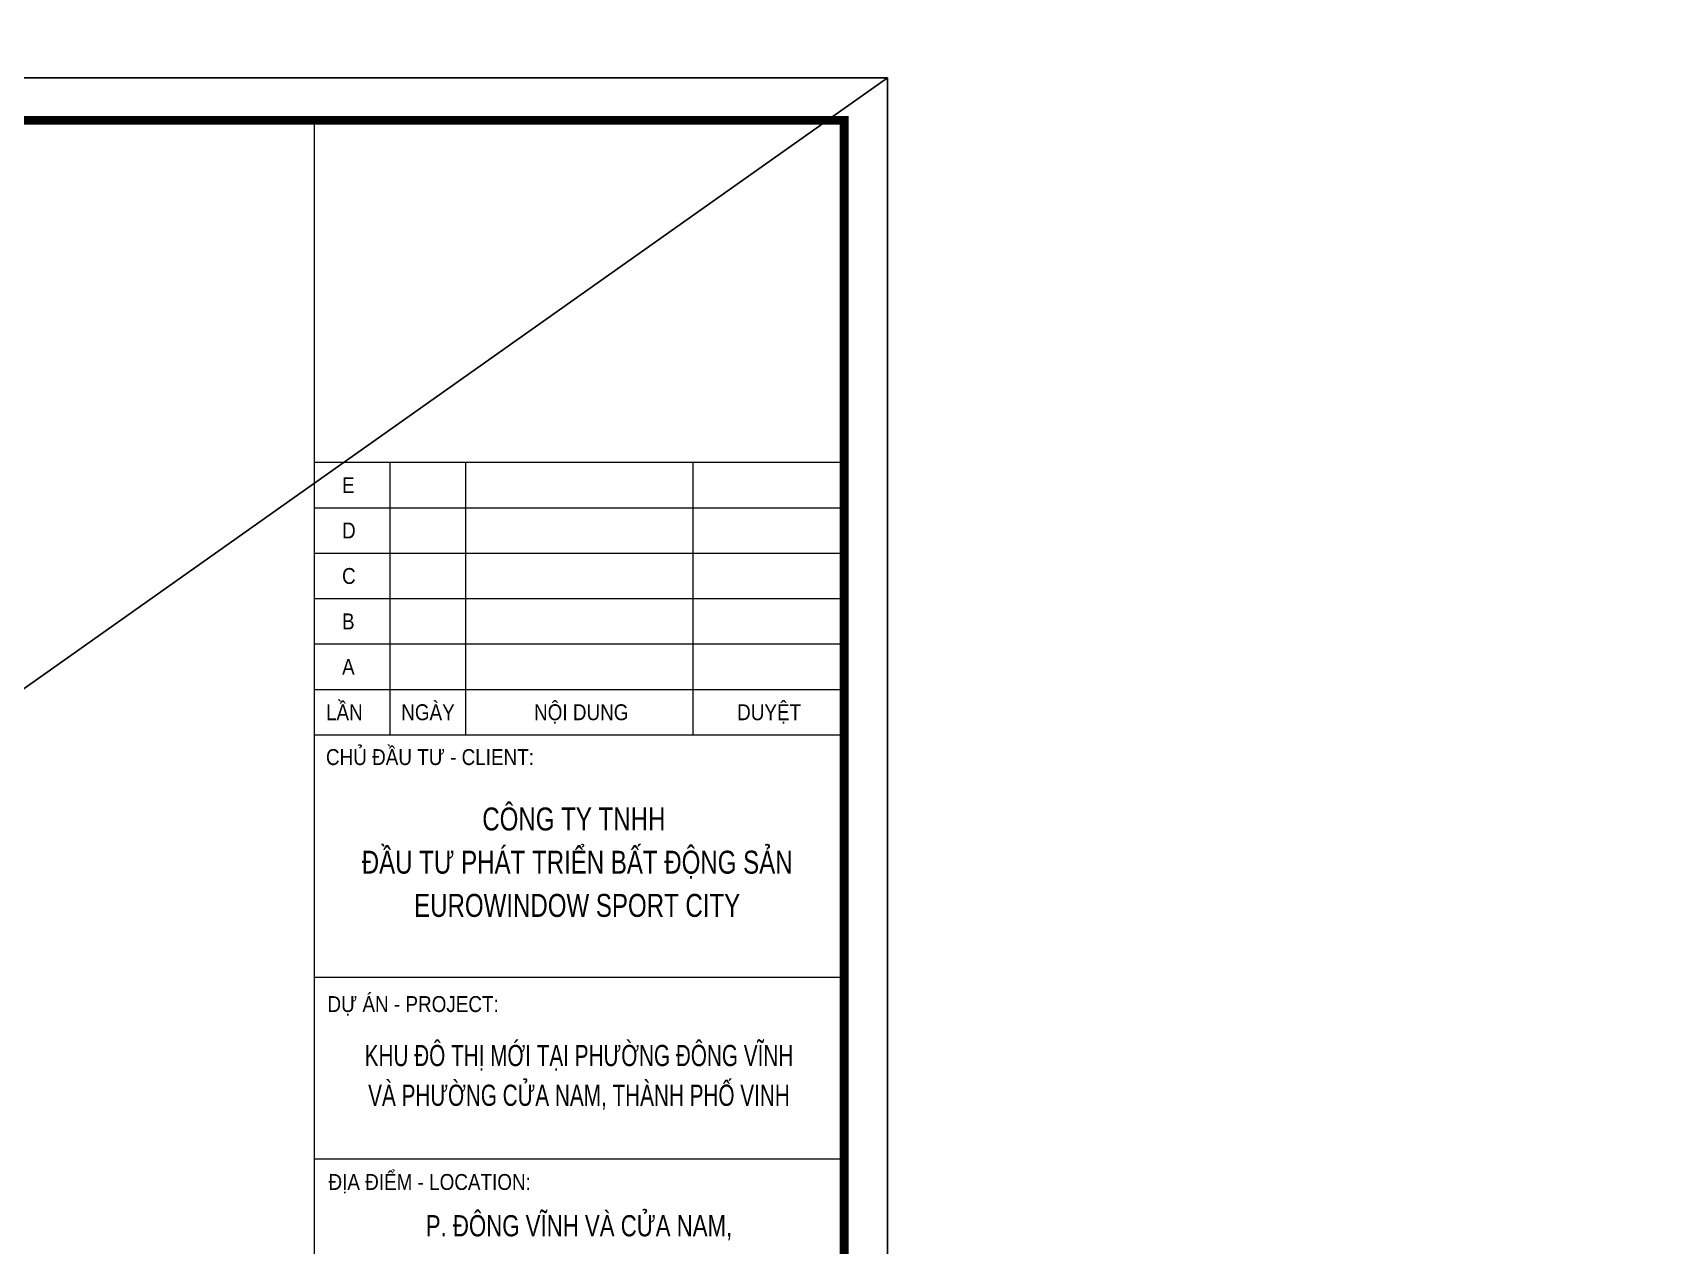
# Model space of a CAD drawing. Header units: metres. Extents: x 568006 to 1139366, y 2064802 to 4131555.
# Drawn here: x 569681.5 to 569761, y 2065259 to 2065318.6 of the extents above; entities that cross this region are included whole.
import ezdxf
from ezdxf.enums import TextEntityAlignment as Align
from ezdxf.xclip import XClip

# ---------------------------------------------------------------- set-up
doc = ezdxf.new("R2010")
doc.units = ezdxf.units.M
doc.header["$XCLIPFRAME"] = 0
doc.linetypes.add('ACAD_ISO10W100', pattern=[18.5, 12, -3, 0.5, -3])
doc.linetypes.add('CENTER', pattern=[2, 1.25, -0.25, 0.25, -0.25])
doc.layers.get('DEFPOINTS').update_dxf_attribs({"color": 152, "linetype": 'CONTINUOUS'})
for name, color, linetype, lineweight in [('A-KY HIEU', 34, 'CONTINUOUS', 20), ('A-TEXT', 7, 'CONTINUOUS', 18), ('E- RANH GIOI', 1, 'CENTER', 13), ('hung-demlonha', 7, 'CONTINUOUS', 15)]:
    doc.layers.add(name, color=color, linetype=linetype, lineweight=lineweight)
for name, color, linetype in [('datoHonHop', 42, 'CONTINUOUS'), ('ghi_chu', 7, 'CONTINUOUS'), ('LogDg', 7, 'CONTINUOUS'), ('TimDg', 222, 'CONTINUOUS'), ('ViaHeS', 32, 'CONTINUOUS')]:
    doc.layers.add(name, color=color, linetype=linetype)
doc.layers.add('KCS_Plotter', color=11, linetype='CONTINUOUS', plot=False)
doc.styles.add('ARIAL', font='arial.ttf', dxfattribs={"height": 5})
doc.styles.add('QH1', font='arialbd.ttf', dxfattribs={"width": 0.8})

# ---------------------------------------------------------------- blocks, each defined once
blk = doc.blocks.new('tmbc_khub')
at = {"layer": 'datoHonHop', "linetype": 'ByBlock'}
blk.add_lwpolyline([(-27.131, 121.072, -0.121118), (-17.218, 143.314, 0.257306), (-14.206, 162.384), (-23.08, 186.918), (-29.521, 190.029), (-136.648, 154.077), (-141.057, 145.214), (-118.786, 78.851), (-69.381, 95.431, 0.007975), (-39.85, 105.869, 0.265194)], format="xyb", close=True, dxfattribs=at)
at = {"layer": 'LogDg'}
blk.add_lwpolyline([(-145.434, 120.539), (-192.834, 104.632, 0.400458), (-197.985, 94.863), (-189.6, 65.326, 0.428104), (-170.398, 55.202), (-67.473, 89.743, 0.008886), (-34.387, 101.505, 0.278117), (-21.58, 117.706, -0.147047), (-11.053, 141.379, 0.270704), (-7.407, 161.224), (-17.453, 189.001, 0.407417), (-27.521, 193.864), (-136.655, 157.24, 0.414214), (-144.213, 142.045), (-140.395, 130.669, -0.414214), (-145.434, 120.539)], format="xyb", dxfattribs=at)
at = {"layer": 'TimDg', "linetype": 'ACAD_ISO10W100', "ltscale": 0.75}
blk.add_lwpolyline([(507.546, 381.621), (291.324, 260.971), (120.566, 161.757, -0.050684), (-63.655, 78.367), (-512.602, -72.298), (-676.954, -124.133)], format="xyb", dxfattribs=at)
at = {"layer": 'ViaHeS'}
blk.add_lwpolyline([(-133.103, 121.513), (-188.814, 102.817), (-192.189, 96.416), (-183.164, 64.622), (-174.616, 60.115), (-69.381, 95.431, 0.007974), (-39.85, 105.869, 0.265195), (-27.131, 121.072, -0.121118), (-17.218, 143.314, 0.257306), (-14.206, 162.384), (-23.08, 186.918), (-29.521, 190.029), (-136.648, 154.077), (-141.057, 145.214), (-133.103, 121.513)], format="xyb", close=True, dxfattribs=at)
at = {"layer": 'hung-demlonha', "color": 7, "ltscale": 5, "style": 'QH1', "width": 0.65}
for tag, p in [('BT04', (-109.598, 191.643)), ('BT06', (-305.798, 171.199)), ('BT05', (-282.572, 137.244))]:
    blk.add_attdef(tag, text='', height=3.96, rotation=0, dxfattribs=at).set_placement(p, align=Align.CENTER)
blk = doc.blocks.new('A$C33BC4D2A')
at = {"layer": 'A-KY HIEU', "color": 0}
for p, q in [((353.66, -4.9), (353.66, -292.1)), ((353.66, -44.47), (414.98, -44.47)), ((362.42, -44.47), (362.42, -76.01)), ((371.18, -44.47), (371.18, -76.01)), ((397.46, -44.47), (397.46, -76.01)), ((353.66, -49.73), (414.98, -49.73)), ((353.66, -54.98), (414.98, -54.98)), ((353.66, -60.24), (414.98, -60.24)), ((353.66, -65.5), (414.98, -65.5)), ((353.66, -70.75), (414.98, -70.75)), ((353.66, -76.01), (414.98, -76.01)), ((353.66, -104.04), (414.98, -104.04)), ((353.66, -125.07), (414.98, -125.07)), ((353.66, -125.07), (414.98, -125.07))]:
    blk.add_line(p, q, dxfattribs=at)
at = {"layer": 'A-KY HIEU', "color": 0, "const_width": 1.02}
blk.add_lwpolyline([(14.35, -292.1), (14.35, -4.9), (414.98, -4.9), (414.98, -292.1)], close=True, dxfattribs=at)
at = {"layer": 'DEFPOINTS', "color": 125}
blk.add_lwpolyline([(0, -297), (420, -297), (420, 0), (0, 0)], close=True, dxfattribs=at)
at = {"layer": 'A-TEXT', "style": 'ARIAL', "width": 0.85}
for s, height, p in [('E', 1.84, (356.88, -48.04)), ('D', 1.84, (356.88, -53.29)), ('C', 1.84, (356.88, -58.55)), ('B', 1.84, (356.88, -63.81)), ('A', 1.84, (356.88, -69.06)), ('LẦN', 1.84, (355.02, -74.32)), ('NGÀY', 1.84, (363.73, -74.32)), ('NỘI DUNG', 1.84, (379.1, -74.32)), ('DUYỆT', 1.84, (402.6, -74.32)), ('CHỦ ĐẦU TƯ - CLIENT:', 1.8397, (355.02, -79.51))]:
    blk.add_text(s, height=height, dxfattribs=at).set_placement(p)
at = {"layer": 'A-TEXT', "style": 'ARIAL'}
for s, height, width, p in [('CÔNG TY TNHH ', 2.6573, 0.75, (384.09, -87.08)), ('ĐẦU TƯ PHÁT TRIỂN BẤT ĐỘNG SẢN', 2.6573, 0.75, (384.09, -92.08)), ('EUROWINDOW SPORT CITY', 2.6573, 0.75, (384.09, -97.08)), ('KHU ĐÔ THỊ MỚI TẠI PHƯỜNG ĐÔNG VĨNH', 2.4529, 0.7, (384.3, -114.35)), ('VÀ PHƯỜNG CỬA NAM, THÀNH PHỐ VINH', 2.4529, 0.7, (384.3, -118.95)), ('P. ĐÔNG VĨNH VÀ CỬA NAM,', 2.4529, 0.75, (384.3, -134.05))]:
    blk.add_text(s, height=height, dxfattribs=dict(at, width=width)).set_placement(p, align=Align.CENTER)
at = {"layer": 'A-TEXT', "style": 'ARIAL', "width": 0.85}
for s, p in [('DỰ ÁN - PROJECT:', (355.19, -107.17)), ('ĐỊA ĐIỂM - LOCATION:', (355.31, -127.76))]:
    blk.add_text(s, height=1.8397, dxfattribs=at).set_placement(p, align=Align.MIDDLE_LEFT)

msp = doc.modelspace()

# ---------------------------------------------------------------- block references
at = {"layer": 'ghi_chu'}
ref = msp.add_blockref('tmbc_khub', (569661.85, 2065206.863), dxfattribs=at)
XClip(ref).set_block_clipping_path([(-342.1070457372, 2.2418232691), (-199.3222931741, 98.355504836)])

# ---------------------------------------------------------------- next in the draw order: block references
ref = msp.add_blockref('tmbc_khub', (569786.408, 2065163.987), dxfattribs=at)
XClip(ref).set_block_clipping_path([(-201.6066774619, 54.738211852), (-109.9841080916, 137.3826739991)])

# ---------------------------------------------------------------- next in the draw order: linework, layer by layer
at = {"layer": 'KCS_Plotter'}
msp.add_line((569545.269, 2065190.319), (569723.469, 2065316.331), dxfattribs=at)

# ---------------------------------------------------------------- next in the draw order: block references
at = {"layer": 'E- RANH GIOI', "xscale": 0.4242857142857144, "yscale": 0.4242857142857144, "zscale": 0.4242857142857144}
msp.add_blockref('A$C33BC4D2A', (569545.269, 2065316.331), dxfattribs=at)

doc.saveas('drawing.dxf')
